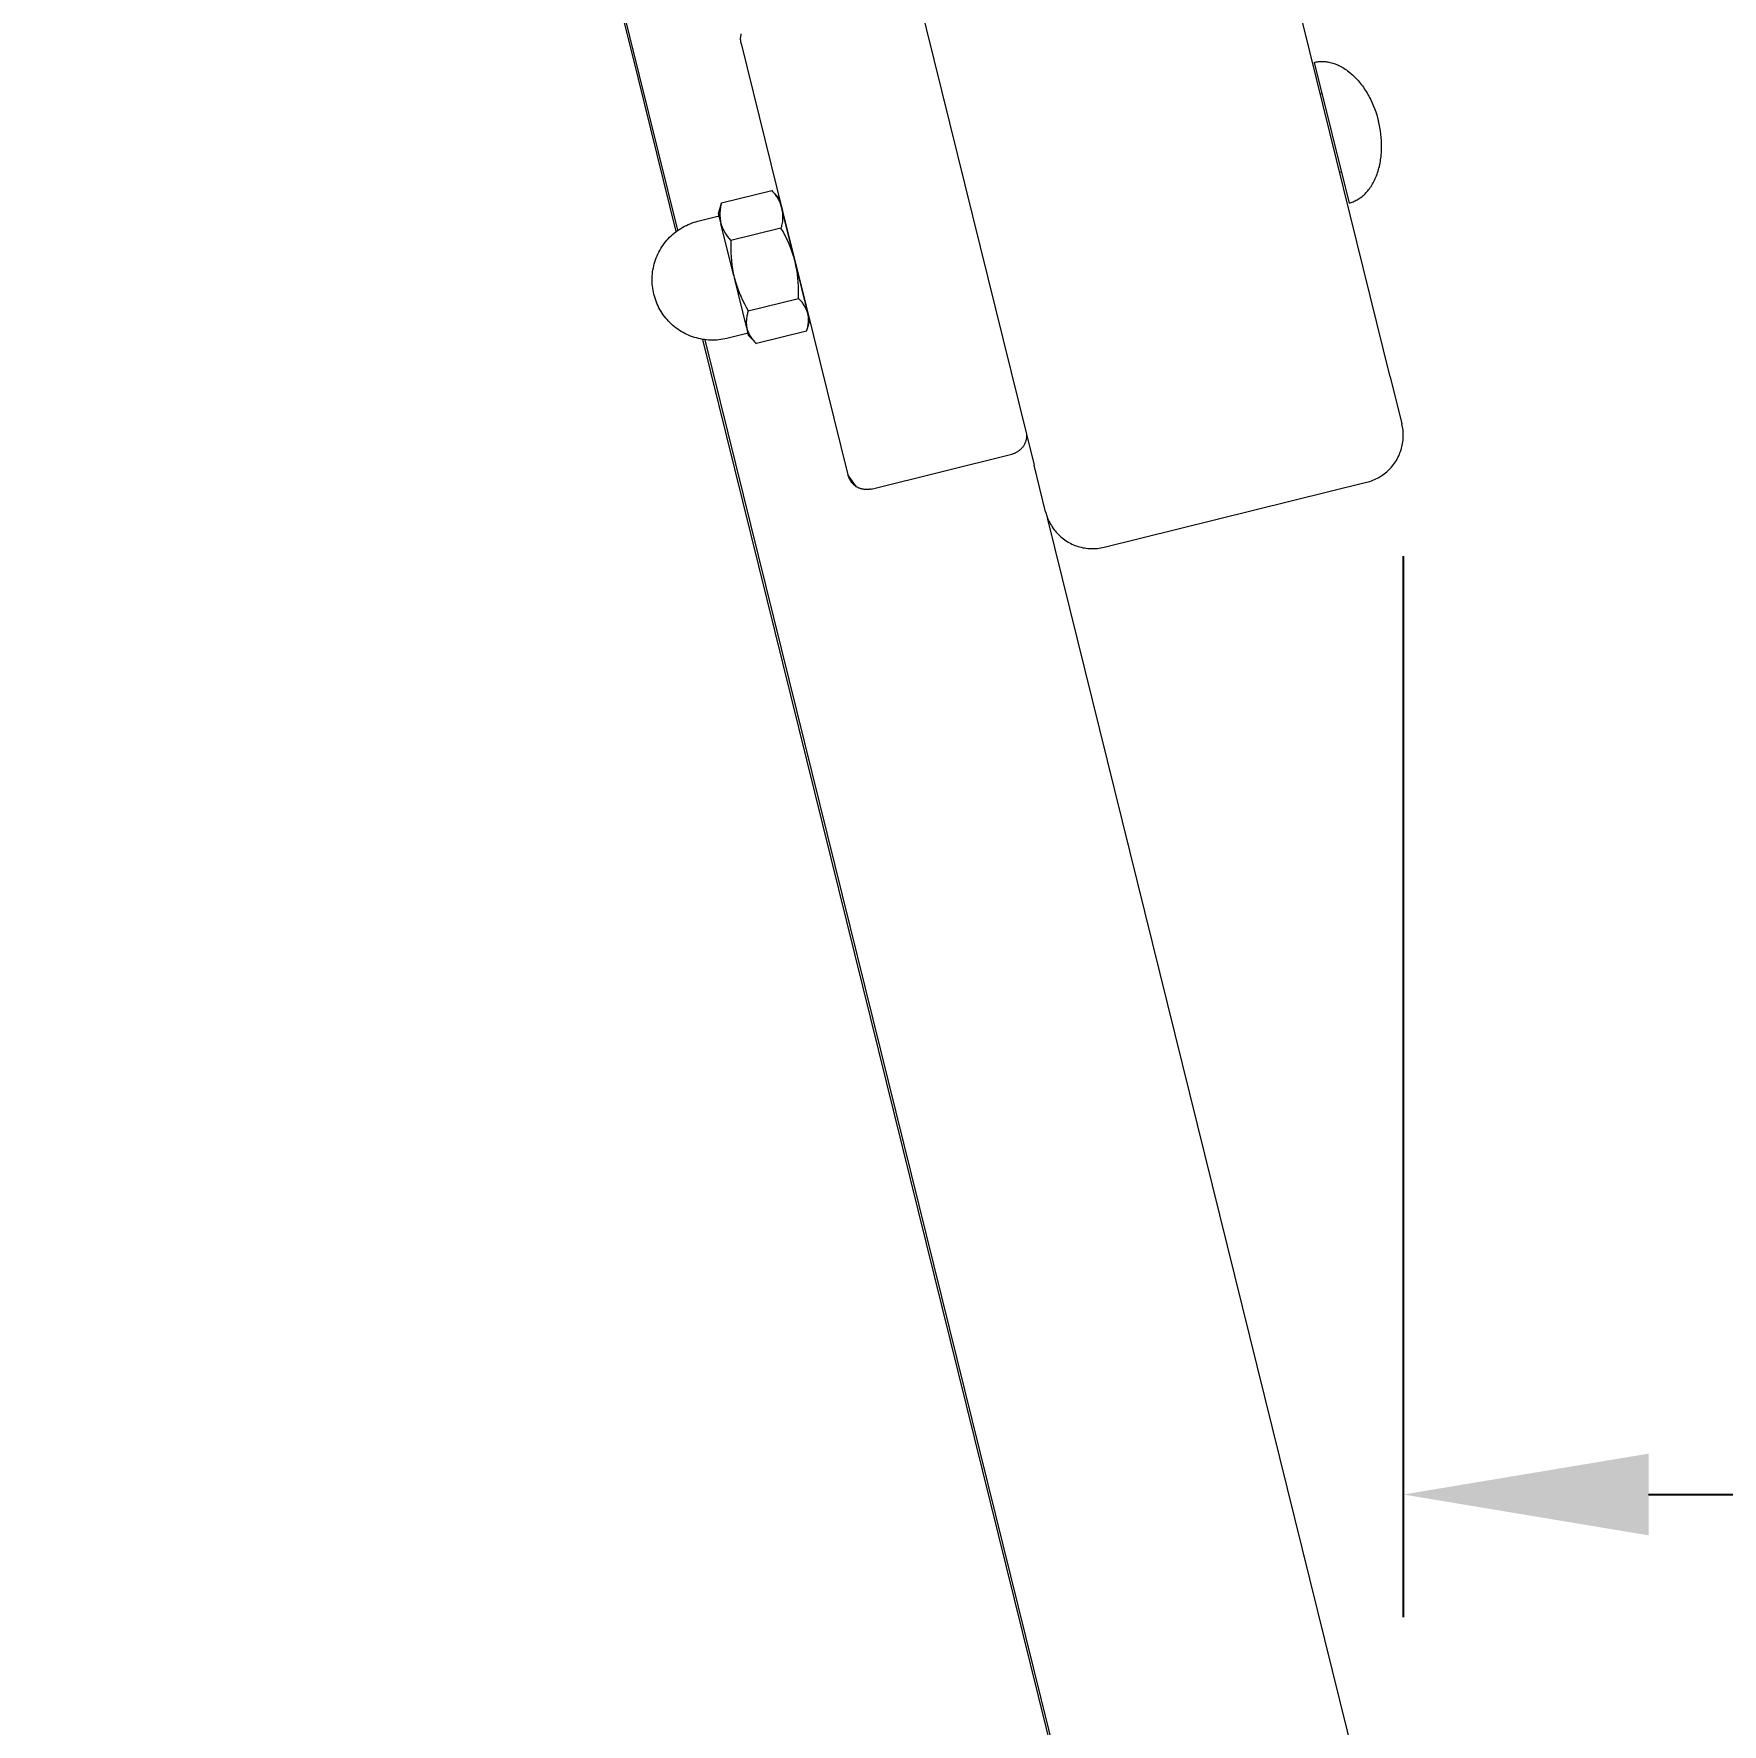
# Model space of a CAD drawing. Header units: inches. Extents: x -10 to 169, y -3 to 129.
# Drawn here: x 131.64 to 138.52, y 116.84 to 123.73 of the extents above; entities that cross this region are included whole.
import ezdxf

# ---------------------------------------------------------------- set-up
doc = ezdxf.new("R2010")
doc.units = ezdxf.units.IN
doc.layers.add('ZANO_R', color=7, linetype='Continuous', lineweight=0)
doc.layers.add('ZANO_W', color=1, linetype='Continuous', lineweight=0)
doc.styles.get("Standard").update_dxf_attribs({"font": 'arial.ttf'})
doc.dimstyles.new('amerykanie', dxfattribs={"dimtxt": 50, "dimasz": 50, "dimexe": 0.5, "dimexo": 0.5, "dimgap": 1, "dimtad": 1, "dimdec": 0, "dimzin": 0, "dimlunit": 5, "dimtxsty": 'Standard', "dimcen": 0.09, "dimclrd": 1, "dimclre": 1, "dimclrt": 1, "dimazin": 0, "dimtfac": 1, "dimtdec": 0, "dimtmove": 0, "dimatfit": 3, "dimfxl": 1, "dimtzin": 0, "dimarcsym": 1})

# ---------------------------------------------------------------- blocks, each defined once
blk = doc.blocks.new('*D356')
at = {"layer": 'ZANO_W', "color": 1, "lineweight": -2}
for p, q in [((132.4408, 129.4297), (128.9083, 129.4297)), ((129.4083, 98.5352), (129.4083, 128.4297)), ((131.3782, 97.5352), (128.9083, 97.5352))]:
    blk.add_line(p, q, dxfattribs=at)
at = {"layer": 'ZANO_W', "color": 1}
for points in [[(129.575, 128.4297), (129.2416, 128.4297), (129.4083, 129.4297)], [(129.2416, 98.5352), (129.575, 98.5352), (129.4083, 97.5352)]]:
    blk.add_solid(points, dxfattribs=at)
at = {"layer": 'ZANO_W', "color": 1, "insert": (128.0675, 113.4825), "char_height": 1.625, "attachment_point": 5, "rotation": 90}
blk.add_mtext('31 7/8', dxfattribs=at)
blk = doc.blocks.new('*D357')
at = {"layer": 'ZANO_W', "color": 1, "lineweight": -2}
for p, q in [((137.2207, 121.6007), (137.2207, 117.2768)), ((154.6675, 112.6426), (154.6675, 118.2768)), ((138.2207, 117.7768), (153.6675, 117.7768))]:
    blk.add_line(p, q, dxfattribs=at)
at = {"layer": 'ZANO_W', "color": 1}
for points in [[(138.2207, 117.9434), (138.2207, 117.6101), (137.2207, 117.7768)], [(153.6675, 117.6101), (153.6675, 117.9434), (154.6675, 117.7768)]]:
    blk.add_solid(points, dxfattribs=at)
at = {"layer": 'ZANO_W', "color": 1, "insert": (145.9441, 119.117), "char_height": 1.625, "attachment_point": 5}
blk.add_mtext('17 7/16', dxfattribs=at)

msp = doc.modelspace()

# ---------------------------------------------------------------- linework, layer by layer
at = {"layer": 'ZANO_R'}
for p, q in [((137.1678, 122.33166), (135.65488, 128.44649)), ((134.20261, 128.08717), (135.71552, 121.97234)), ((134.26378, 122.92924), (133.5231, 125.92289)), ((134.07543, 123.65697), (133.97573, 124.05992)), ((134.51931, 123.70886), (134.51935, 123.71154)), ((134.51937, 123.70617), (134.51931, 123.70886)), ((134.51935, 123.71154), (134.51947, 123.71422)), ((134.51952, 123.7035), (134.51937, 123.70617)), ((134.51947, 123.71422), (134.51969, 123.71689)), ((134.51976, 123.70082), (134.51952, 123.7035)), ((134.51969, 123.71689), (134.52, 123.71955)), ((134.52009, 123.69816), (134.51976, 123.70082)), ((134.52, 123.71955), (134.5204, 123.72221)), ((134.52051, 123.69551), (134.52009, 123.69816)), ((134.5204, 123.72221), (134.52089, 123.72484)), ((134.52102, 123.69288), (134.52051, 123.69551)), ((134.52089, 123.72484), (134.52147, 123.72746)), ((134.52162, 123.69027), (134.52102, 123.69288)), ((134.52147, 123.72746), (134.52213, 123.73006)), ((134.52162, 123.69027), (134.69182, 123.00235)), ((134.25674, 122.92414), (134.07543, 123.65697)), ((136.85766, 123.61355), (136.86192, 123.61453)), ((136.85766, 123.61355), (136.99952, 123.0403)), ((136.86192, 123.61453), (136.86625, 123.61538)), ((136.86625, 123.61538), (136.87065, 123.61608)), ((136.87065, 123.61608), (136.87511, 123.61664)), ((136.87511, 123.61664), (136.87965, 123.61706)), ((136.87965, 123.61706), (136.88424, 123.61732)), ((136.88424, 123.61732), (136.8889, 123.61743)), ((136.8889, 123.61743), (136.89361, 123.61737)), ((136.89361, 123.61737), (136.89838, 123.61716)), ((136.89838, 123.61716), (136.9032, 123.61678)), ((136.9032, 123.61678), (136.90806, 123.61622)), ((136.90806, 123.61622), (136.91297, 123.6155)), ((136.91297, 123.6155), (136.91792, 123.6146)), ((136.91792, 123.6146), (136.92291, 123.61353)), ((136.92291, 123.61353), (136.92793, 123.61227)), ((136.92793, 123.61227), (136.93298, 123.61084)), ((136.93298, 123.61084), (136.93804, 123.60922)), ((136.93804, 123.60922), (136.94313, 123.60741)), ((136.94313, 123.60741), (136.94824, 123.60543)), ((136.94824, 123.60543), (136.95335, 123.60325)), ((136.95335, 123.60325), (136.95846, 123.60089)), ((136.95846, 123.60089), (136.96358, 123.59835)), ((136.96358, 123.59835), (136.96869, 123.59562)), ((136.96869, 123.59562), (136.97378, 123.59271)), ((136.97378, 123.59271), (136.97887, 123.58961)), ((136.97887, 123.58961), (136.98393, 123.58634)), ((136.98393, 123.58634), (136.98896, 123.58289)), ((136.98896, 123.58289), (136.99396, 123.57926)), ((136.99396, 123.57926), (136.99893, 123.57545)), ((136.99893, 123.57545), (137.00385, 123.57148)), ((137.00385, 123.57148), (137.00873, 123.56734)), ((137.00873, 123.56734), (137.01355, 123.56304)), ((137.01355, 123.56304), (137.01832, 123.55858)), ((137.01832, 123.55858), (137.02302, 123.55397)), ((137.02302, 123.55397), (137.02766, 123.5492)), ((137.02766, 123.5492), (137.03223, 123.5443)), ((137.03223, 123.5443), (137.03672, 123.53926)), ((137.03672, 123.53926), (137.04114, 123.53408)), ((137.04114, 123.53408), (137.04547, 123.52878)), ((137.04547, 123.52878), (137.04971, 123.52335)), ((136.88224, 123.4858), (136.88887, 123.48744)), ((137.04971, 123.52335), (137.05387, 123.51781)), ((137.05387, 123.51781), (137.05793, 123.51217)), ((137.05793, 123.51217), (137.06189, 123.50642)), ((137.06189, 123.50642), (137.06575, 123.50058)), ((137.06575, 123.50058), (137.06951, 123.49465)), ((137.06951, 123.49465), (137.07316, 123.48864)), ((137.07316, 123.48864), (137.07671, 123.48255)), ((137.07671, 123.48255), (137.08015, 123.4764)), ((137.08015, 123.4764), (137.08348, 123.47019)), ((137.08348, 123.47019), (137.08669, 123.46392)), ((137.08669, 123.46392), (137.09278, 123.45126)), ((137.09278, 123.45126), (137.09841, 123.43846)), ((137.09841, 123.43846), (137.10358, 123.42558)), ((137.10358, 123.42558), (137.10828, 123.41267)), ((137.10828, 123.41267), (137.11253, 123.39978)), ((137.11253, 123.39978), (137.11632, 123.38694)), ((137.11632, 123.38694), (137.11968, 123.37421)), ((137.12265, 123.36139), (137.11968, 123.37421)), ((137.12528, 123.34827), (137.12265, 123.36139)), ((137.12753, 123.33488), (137.12528, 123.34827)), ((137.12939, 123.32127), (137.12753, 123.33488)), ((137.13083, 123.30747), (137.12939, 123.32127)), ((137.13182, 123.29352), (137.13083, 123.30747)), ((137.13234, 123.27948), (137.13182, 123.29352)), ((137.1319, 123.2513), (137.1322, 123.25834)), ((137.1322, 123.25834), (137.13237, 123.26539)), ((137.13242, 123.27243), (137.13234, 123.27948)), ((137.13237, 123.26539), (137.13242, 123.27243)), ((137.12165, 123.18298), (137.12327, 123.18953)), ((137.12327, 123.18953), (137.12476, 123.19617)), ((137.12476, 123.19617), (137.12612, 123.20288)), ((137.12612, 123.20288), (137.12734, 123.20966)), ((137.12734, 123.20966), (137.12844, 123.2165)), ((137.12844, 123.2165), (137.12939, 123.22338)), ((137.12939, 123.22338), (137.13022, 123.23031)), ((137.13022, 123.23031), (137.13091, 123.23728)), ((137.13091, 123.23728), (137.13147, 123.24428)), ((137.13147, 123.24428), (137.1319, 123.2513)), ((136.96831, 123.16641), (136.96167, 123.16477)), ((137.09253, 123.11289), (137.09558, 123.118)), ((137.09558, 123.118), (137.09853, 123.12326)), ((137.09853, 123.12326), (137.10137, 123.12866)), ((137.10137, 123.12866), (137.1041, 123.13421)), ((137.1041, 123.13421), (137.10672, 123.13989)), ((137.10672, 123.13989), (137.10922, 123.1457)), ((137.10922, 123.1457), (137.11161, 123.15163)), ((137.11161, 123.15163), (137.11387, 123.15769)), ((137.11387, 123.15769), (137.116, 123.16385)), ((137.116, 123.16385), (137.11801, 123.17013)), ((137.11801, 123.17013), (137.1199, 123.17651)), ((137.1199, 123.17651), (137.12165, 123.18298)), ((134.44186, 123.04084), (134.6459, 123.09134)), ((134.6459, 123.09134), (134.65099, 123.08622)), ((134.6459, 123.09134), (134.64971, 123.08732)), ((134.64971, 123.08732), (134.65338, 123.08318)), ((134.65099, 123.08621), (134.67754, 123.05863)), ((134.65338, 123.08318), (134.65691, 123.07892)), ((134.65691, 123.07892), (134.6603, 123.07454)), ((134.6603, 123.07454), (134.66354, 123.07005)), ((134.66354, 123.07005), (134.66662, 123.06545)), ((134.66662, 123.06545), (134.66955, 123.06076)), ((134.66955, 123.06076), (134.67232, 123.05597)), ((134.67232, 123.05597), (134.67493, 123.05108)), ((134.67493, 123.05108), (134.67738, 123.04612)), ((134.67738, 123.04612), (134.67966, 123.04107)), ((134.6865, 123.02242), (134.67754, 123.05862)), ((137.01219, 123.04412), (137.01641, 123.0457)), ((137.01641, 123.0457), (137.02061, 123.04745)), ((137.02061, 123.04745), (137.0248, 123.04936)), ((137.0248, 123.04936), (137.02897, 123.05144)), ((137.02897, 123.05144), (137.03311, 123.05369)), ((137.03311, 123.05369), (137.03723, 123.0561)), ((137.03723, 123.0561), (137.04131, 123.05869)), ((137.04131, 123.05869), (137.04536, 123.06144)), ((137.04536, 123.06144), (137.04936, 123.06437)), ((137.04936, 123.06437), (137.05332, 123.06748)), ((137.05332, 123.06748), (137.05723, 123.07075)), ((137.05723, 123.07075), (137.06109, 123.0742)), ((137.06109, 123.0742), (137.06488, 123.07783)), ((137.06488, 123.07783), (137.06861, 123.08162)), ((137.06861, 123.08162), (137.07227, 123.08559)), ((137.07227, 123.08559), (137.07586, 123.08973)), ((137.07586, 123.08973), (137.07936, 123.09404)), ((137.07936, 123.09404), (137.08279, 123.09851)), ((137.08279, 123.09851), (137.08613, 123.10314)), ((137.08613, 123.10314), (137.08937, 123.10794)), ((137.08937, 123.10794), (137.09253, 123.11289)), ((134.3455, 122.96632), (134.42691, 122.98646)), ((134.42691, 122.98646), (134.42706, 122.98651)), ((134.42706, 122.98651), (134.42722, 122.98655)), ((134.42722, 122.98655), (134.42737, 122.9866)), ((134.42737, 122.9866), (134.42753, 122.98666)), ((134.42753, 122.98666), (134.42768, 122.98673)), ((134.42768, 122.98673), (134.42783, 122.98679)), ((134.42783, 122.98679), (134.42797, 122.98687)), ((134.42797, 122.98687), (134.42812, 122.98695)), ((134.42812, 122.98695), (134.42826, 122.98703)), ((134.42826, 122.98703), (134.42839, 122.98712)), ((134.42839, 122.98712), (134.42853, 122.98721)), ((134.42853, 122.98721), (134.42866, 122.98731)), ((134.42866, 122.98731), (134.42879, 122.98741)), ((134.42879, 122.98741), (134.42891, 122.98752)), ((134.42891, 122.98752), (134.42903, 122.98763)), ((134.42903, 122.98763), (134.42915, 122.98774)), ((134.42913, 122.99715), (134.43974, 123.03394)), ((134.43809, 122.96095), (134.42913, 122.99715)), ((134.42915, 122.98774), (134.42926, 122.98786)), ((134.42926, 122.98786), (134.42937, 122.98798)), ((134.42937, 122.98798), (134.42947, 122.98811)), ((134.42947, 122.98811), (134.42957, 122.98824)), ((134.42957, 122.98824), (134.42966, 122.98837)), ((134.42966, 122.98837), (134.42975, 122.98851)), ((134.42975, 122.98851), (134.42984, 122.98865)), ((134.42984, 122.98865), (134.42992, 122.98879)), ((134.42992, 122.98879), (134.42999, 122.98893)), ((134.42999, 122.98893), (134.43006, 122.98908)), ((134.43006, 122.98908), (134.43013, 122.98923)), ((134.43013, 122.98923), (134.43019, 122.98938)), ((134.43019, 122.98938), (134.43024, 122.98954)), ((134.43024, 122.98954), (134.43029, 122.98969)), ((134.43029, 122.98969), (134.43033, 122.98985)), ((134.43033, 122.98985), (134.43037, 122.99001)), ((134.43037, 122.99001), (134.4304, 122.99017)), ((134.4304, 122.99017), (134.43043, 122.99033)), ((134.43043, 122.99033), (134.43045, 122.99049)), ((134.43046, 122.99147), (134.43044, 122.99163)), ((134.43045, 122.99049), (134.43047, 122.99066)), ((134.43047, 122.99131), (134.43046, 122.99147)), ((134.43048, 122.99114), (134.43047, 122.99131)), ((134.43047, 122.99066), (134.43048, 122.99082)), ((134.43048, 122.99098), (134.43048, 122.99114)), ((134.43048, 122.99082), (134.43048, 122.99098)), ((134.43498, 122.99725), (134.43495, 122.99172)), ((134.43495, 122.99172), (134.4351, 122.98619)), ((134.4352, 123.00278), (134.43498, 122.99725)), ((134.4351, 122.98619), (134.43544, 122.98066)), ((134.4356, 123.0083), (134.4352, 123.00278)), ((134.43544, 122.98066), (134.43596, 122.97516)), ((134.43619, 123.0138), (134.4356, 123.0083)), ((134.43696, 123.01928), (134.43619, 123.0138)), ((134.43792, 123.02473), (134.43696, 123.01928)), ((134.43905, 123.03014), (134.43792, 123.02473)), ((134.44037, 123.03552), (134.43905, 123.03014)), ((134.43974, 123.03394), (134.44186, 123.04084)), ((134.44186, 123.04084), (134.44037, 123.03552)), ((134.67966, 123.04107), (134.68177, 123.03596)), ((134.68177, 123.03596), (134.6837, 123.03077)), ((134.6837, 123.03077), (134.68546, 123.02552)), ((134.68546, 123.02552), (134.68705, 123.02022)), ((134.68705, 123.02022), (134.68812, 123.01479)), ((134.74036, 122.80478), (134.68757, 123.01811)), ((134.68812, 123.01479), (134.68901, 123.00932)), ((134.68901, 123.00932), (134.68971, 123.00383)), ((134.68971, 123.00383), (134.69023, 122.99832)), ((134.69023, 122.99832), (134.69057, 122.9928)), ((134.69069, 122.98173), (134.69047, 122.9762)), ((134.69057, 122.9928), (134.69072, 122.98726)), ((134.69072, 122.98726), (134.69069, 122.98173)), ((134.69182, 123.00235), (134.78638, 122.62017)), ((136.99952, 123.0403), (137.00375, 123.04142)), ((137.00375, 123.04142), (137.00797, 123.04269)), ((137.00797, 123.04269), (137.01219, 123.04412)), ((134.23602, 122.90669), (134.24224, 122.91234)), ((134.24224, 122.91234), (134.24865, 122.91778)), ((134.24865, 122.91778), (134.25524, 122.92299)), ((134.25524, 122.92299), (134.262, 122.92798)), ((134.262, 122.92798), (134.26893, 122.93273)), ((134.26893, 122.93273), (134.27602, 122.93724)), ((134.27602, 122.93724), (134.28325, 122.94151)), ((134.28325, 122.94151), (134.29063, 122.94553)), ((134.29063, 122.94553), (134.29814, 122.9493)), ((134.29814, 122.9493), (134.30578, 122.9528)), ((134.30578, 122.9528), (134.31353, 122.95604)), ((134.31353, 122.95604), (134.32139, 122.95902)), ((134.32139, 122.95902), (134.32934, 122.96173)), ((134.32934, 122.96173), (134.33738, 122.96416)), ((134.33738, 122.96416), (134.3455, 122.96632)), ((134.43596, 122.97516), (134.43667, 122.96967)), ((134.43667, 122.96967), (134.43755, 122.96421)), ((134.43755, 122.96421), (134.43862, 122.95878)), ((134.43863, 122.95874), (134.44022, 122.95344)), ((134.49202, 122.74301), (134.43915, 122.95664)), ((134.44022, 122.95344), (134.44198, 122.94819)), ((134.44198, 122.94819), (134.44392, 122.943)), ((134.44392, 122.943), (134.44603, 122.93789)), ((134.44603, 122.93789), (134.4483, 122.93284)), ((134.4483, 122.93284), (134.45075, 122.92788)), ((134.45075, 122.92788), (134.45336, 122.923)), ((134.45336, 122.923), (134.45613, 122.9182)), ((134.45613, 122.9182), (134.45906, 122.91351)), ((134.45906, 122.91351), (134.46215, 122.90891)), ((134.46215, 122.90891), (134.46539, 122.90442)), ((134.68382, 122.93811), (134.47978, 122.88762)), ((134.68531, 122.94344), (134.68382, 122.93811)), ((134.69213, 122.92368), (134.68382, 122.93811)), ((134.68663, 122.94882), (134.68531, 122.94344)), ((134.68776, 122.95424), (134.68663, 122.94882)), ((134.68871, 122.95969), (134.68776, 122.95424)), ((134.68948, 122.96517), (134.68871, 122.95969)), ((134.69007, 122.97068), (134.68948, 122.96517)), ((134.69047, 122.9762), (134.69007, 122.97068)), ((134.69999, 122.909), (134.69213, 122.92368)), ((134.70737, 122.89407), (134.69999, 122.909)), ((134.70516, 122.94702), (134.70549, 122.94711)), ((134.18203, 122.83235), (134.18574, 122.83989)), ((134.18574, 122.83989), (134.1897, 122.84729)), ((134.1897, 122.84729), (134.19392, 122.85456)), ((134.19392, 122.85456), (134.19838, 122.86168)), ((134.19838, 122.86168), (134.20308, 122.86864)), ((134.20308, 122.86864), (134.20802, 122.87544)), ((134.20802, 122.87544), (134.21319, 122.88207)), ((134.21319, 122.88207), (134.21858, 122.88851)), ((134.21858, 122.88851), (134.22419, 122.89477)), ((134.22419, 122.89477), (134.23, 122.90083)), ((134.23, 122.90083), (134.23602, 122.90669)), ((134.46539, 122.90442), (134.46877, 122.90004)), ((134.46877, 122.90004), (134.4723, 122.89578)), ((134.4723, 122.89578), (134.47597, 122.89164)), ((134.47597, 122.89164), (134.47978, 122.88762)), ((134.47915, 122.87098), (134.47906, 122.85432)), ((134.47906, 122.85432), (134.47948, 122.83768)), ((134.47978, 122.88762), (134.47915, 122.87098)), ((134.71428, 122.87892), (134.70737, 122.89407)), ((134.72071, 122.86355), (134.71428, 122.87892)), ((134.72665, 122.848), (134.72071, 122.86355)), ((134.73209, 122.83226), (134.72665, 122.848)), ((134.16198, 122.7684), (134.16352, 122.77666)), ((134.16352, 122.77666), (134.16534, 122.78487)), ((134.16534, 122.78487), (134.16744, 122.793)), ((134.16744, 122.793), (134.16982, 122.80106)), ((134.16982, 122.80106), (134.17247, 122.80904)), ((134.17247, 122.80904), (134.17539, 122.81691)), ((134.17539, 122.81691), (134.17857, 122.82469)), ((134.17857, 122.82469), (134.18203, 122.83235)), ((134.47948, 122.83768), (134.48044, 122.82105)), ((134.48044, 122.82105), (134.48192, 122.80446)), ((134.48192, 122.80446), (134.48392, 122.78793)), ((134.48392, 122.78793), (134.48645, 122.77147)), ((134.48645, 122.77147), (134.4895, 122.75509)), ((134.73703, 122.81635), (134.73209, 122.83226)), ((134.74147, 122.8003), (134.73703, 122.81635)), ((134.74503, 122.78403), (134.74147, 122.8003)), ((134.79295, 122.59228), (134.74251, 122.79608)), ((134.74808, 122.76766), (134.74503, 122.78403)), ((134.15855, 122.72658), (134.15867, 122.73498)), ((134.15873, 122.71818), (134.15855, 122.72658)), ((134.15867, 122.73498), (134.15907, 122.74338)), ((134.15919, 122.70979), (134.15873, 122.71818)), ((134.15907, 122.74338), (134.15975, 122.75175)), ((134.15993, 122.70142), (134.15919, 122.70979)), ((134.15975, 122.75175), (134.16073, 122.7601)), ((134.16096, 122.69309), (134.15993, 122.70142)), ((134.16073, 122.7601), (134.16198, 122.7684)), ((134.4895, 122.75509), (134.49306, 122.73882)), ((134.49306, 122.73882), (134.49749, 122.72277)), ((134.54475, 122.52994), (134.49402, 122.73494)), ((134.49749, 122.72277), (134.50244, 122.70687)), ((134.50244, 122.70687), (134.50788, 122.69113)), ((134.7506, 122.7512), (134.74808, 122.76766)), ((134.75261, 122.73466), (134.7506, 122.7512)), ((134.75409, 122.71807), (134.75261, 122.73466)), ((134.75504, 122.70145), (134.75409, 122.71807)), ((134.75547, 122.6848), (134.75504, 122.70145)), ((134.16228, 122.68479), (134.16096, 122.69309)), ((134.16388, 122.67654), (134.16228, 122.68479)), ((134.16576, 122.66835), (134.16388, 122.67654)), ((134.16791, 122.66023), (134.16576, 122.66835)), ((134.17035, 122.65219), (134.16791, 122.66023)), ((134.17305, 122.64423), (134.17035, 122.65219)), ((134.17603, 122.63638), (134.17305, 122.64423)), ((134.17927, 122.62863), (134.17603, 122.63638)), ((134.50788, 122.69113), (134.51382, 122.67557)), ((134.51382, 122.67557), (134.52024, 122.6602)), ((134.52024, 122.6602), (134.52715, 122.64505)), ((134.52715, 122.64505), (134.53454, 122.63012)), ((134.55071, 122.60101), (134.75475, 122.6515)), ((134.75475, 122.6515), (134.75537, 122.66814)), ((134.75793, 122.64858), (134.75475, 122.6515)), ((134.75537, 122.66814), (134.75547, 122.6848)), ((134.76101, 122.64556), (134.75793, 122.64858)), ((134.76399, 122.64244), (134.76101, 122.64556)), ((134.76686, 122.63922), (134.76399, 122.64244)), ((134.76963, 122.63591), (134.76686, 122.63922)), ((134.77229, 122.63251), (134.76963, 122.63591)), ((134.77483, 122.62902), (134.77229, 122.63251)), ((134.18278, 122.62099), (134.17927, 122.62863)), ((134.18654, 122.61348), (134.18278, 122.62099)), ((134.19056, 122.6061), (134.18654, 122.61348)), ((134.19483, 122.59886), (134.19056, 122.6061)), ((134.19934, 122.59177), (134.19483, 122.59886)), ((134.2041, 122.58485), (134.19934, 122.59177)), ((134.20908, 122.57808), (134.2041, 122.58485)), ((134.2143, 122.57149), (134.20908, 122.57808)), ((134.21973, 122.56509), (134.2143, 122.57149)), ((134.22538, 122.55887), (134.21973, 122.56509)), ((134.53454, 122.63012), (134.54239, 122.61544)), ((134.54239, 122.61544), (134.55071, 122.60101)), ((134.54261, 122.56316), (134.54241, 122.55885)), ((134.54295, 122.56747), (134.54261, 122.56316)), ((134.54343, 122.57176), (134.54295, 122.56747)), ((134.54405, 122.57603), (134.54343, 122.57176)), ((134.54482, 122.58027), (134.54405, 122.57603)), ((134.54572, 122.58449), (134.54482, 122.58027)), ((134.54676, 122.58868), (134.54572, 122.58449)), ((134.54794, 122.59283), (134.54676, 122.58868)), ((134.54926, 122.59694), (134.54794, 122.59283)), ((134.55071, 122.60101), (134.54926, 122.59694)), ((134.77725, 122.62545), (134.77483, 122.62902)), ((134.77956, 122.6218), (134.77725, 122.62545)), ((134.78174, 122.61808), (134.77956, 122.6218)), ((134.7838, 122.61429), (134.78174, 122.61808)), ((134.78574, 122.61043), (134.7838, 122.61429)), ((134.78492, 122.62608), (134.7846, 122.626)), ((134.78754, 122.60651), (134.78574, 122.61043)), ((134.78638, 122.62017), (134.95658, 121.93225)), ((134.78922, 122.60253), (134.78754, 122.60651)), ((134.79076, 122.5985), (134.78922, 122.60253)), ((134.79217, 122.59442), (134.79076, 122.5985)), ((134.79344, 122.5903), (134.79217, 122.59442)), ((134.79424, 122.58606), (134.79344, 122.5903)), ((134.79881, 122.56861), (134.79388, 122.58852)), ((134.79489, 122.58179), (134.79424, 122.58606)), ((134.79541, 122.57751), (134.79489, 122.58179)), ((134.79578, 122.57321), (134.79541, 122.57751)), ((134.79602, 122.5689), (134.79578, 122.57321)), ((134.79611, 122.56458), (134.79602, 122.5689)), ((134.79605, 122.56027), (134.79611, 122.56458)), ((134.80009, 122.56344), (134.79881, 122.56861)), ((134.8004, 122.56217), (134.80009, 122.56344)), ((134.23124, 122.55285), (134.22538, 122.55887)), ((134.23731, 122.54703), (134.23124, 122.55285)), ((134.24356, 122.54142), (134.23731, 122.54703)), ((134.25001, 122.53603), (134.24356, 122.54142)), ((134.25663, 122.53087), (134.25001, 122.53603)), ((134.26343, 122.52593), (134.25663, 122.53087)), ((134.2704, 122.52123), (134.26343, 122.52593)), ((134.27751, 122.51677), (134.2704, 122.52123)), ((134.28478, 122.51255), (134.27751, 122.51677)), ((134.29219, 122.50858), (134.28478, 122.51255)), ((134.29973, 122.50487), (134.29219, 122.50858)), ((134.30739, 122.50142), (134.29973, 122.50487)), ((134.31516, 122.49823), (134.30739, 122.50142)), ((134.32304, 122.49531), (134.31516, 122.49823)), ((134.33101, 122.49266), (134.32304, 122.49531)), ((134.54513, 122.50875), (134.46373, 122.4886)), ((134.54241, 122.55885), (134.54236, 122.55454)), ((134.54236, 122.55454), (134.54245, 122.55022)), ((134.54245, 122.55022), (134.54268, 122.54591)), ((134.54268, 122.54591), (134.54306, 122.54161)), ((134.54306, 122.54161), (134.54357, 122.53733)), ((134.54357, 122.53733), (134.54423, 122.53306)), ((134.54423, 122.53306), (134.54503, 122.52882)), ((134.54503, 122.52882), (134.5463, 122.5247)), ((134.54528, 122.50879), (134.54513, 122.50875)), ((134.54544, 122.50882), (134.54528, 122.50879)), ((134.5456, 122.50884), (134.54544, 122.50882)), ((134.55039, 122.50714), (134.54547, 122.52704)), ((134.54576, 122.50886), (134.5456, 122.50884)), ((134.54592, 122.50888), (134.54576, 122.50886)), ((134.54608, 122.50889), (134.54592, 122.50888)), ((134.54624, 122.50889), (134.54608, 122.50889)), ((134.5464, 122.50889), (134.54624, 122.50889)), ((134.5463, 122.5247), (134.54771, 122.52062)), ((134.54656, 122.50888), (134.5464, 122.50889)), ((134.54672, 122.50887), (134.54656, 122.50888)), ((134.54688, 122.50885), (134.54672, 122.50887)), ((134.54704, 122.50883), (134.54688, 122.50885)), ((134.5472, 122.5088), (134.54704, 122.50883)), ((134.54736, 122.50876), (134.5472, 122.5088)), ((134.54751, 122.50872), (134.54736, 122.50876)), ((134.54767, 122.50868), (134.54751, 122.50872)), ((134.54782, 122.50863), (134.54767, 122.50868)), ((134.54771, 122.52062), (134.54925, 122.51659)), ((134.54797, 122.50857), (134.54782, 122.50863)), ((134.54812, 122.50851), (134.54797, 122.50857)), ((134.54826, 122.50844), (134.54812, 122.50851)), ((134.54841, 122.50837), (134.54826, 122.50844)), ((134.54855, 122.5083), (134.54841, 122.50837)), ((134.54869, 122.50822), (134.54855, 122.5083)), ((134.54882, 122.50813), (134.54869, 122.50822)), ((134.54896, 122.50804), (134.54882, 122.50813)), ((134.54909, 122.50794), (134.54896, 122.50804)), ((134.54921, 122.50785), (134.54909, 122.50794)), ((134.54934, 122.50774), (134.54921, 122.50785)), ((134.54925, 122.51659), (134.55092, 122.51261)), ((134.54946, 122.50763), (134.54934, 122.50774)), ((134.54957, 122.50752), (134.54946, 122.50763)), ((134.54968, 122.50741), (134.54957, 122.50752)), ((134.54979, 122.50729), (134.54968, 122.50741)), ((134.54989, 122.50717), (134.54979, 122.50729)), ((134.54999, 122.50704), (134.54989, 122.50717)), ((134.55009, 122.50691), (134.54999, 122.50704)), ((134.55018, 122.50678), (134.55009, 122.50691)), ((134.55026, 122.50664), (134.55018, 122.50678)), ((134.55035, 122.5065), (134.55026, 122.50664)), ((134.55042, 122.50636), (134.55035, 122.5065)), ((134.55168, 122.50196), (134.55039, 122.50714)), ((134.55049, 122.50622), (134.55042, 122.50636)), ((134.55056, 122.50607), (134.55049, 122.50622)), ((134.55062, 122.50592), (134.55056, 122.50607)), ((134.55068, 122.50577), (134.55062, 122.50592)), ((134.55073, 122.50562), (134.55068, 122.50577)), ((134.55092, 122.51261), (134.55273, 122.50869)), ((134.55199, 122.50069), (134.55168, 122.50196)), ((134.55206, 122.5004), (134.55199, 122.50069)), ((134.55208, 122.50034), (134.55206, 122.5004)), ((134.55208, 122.50033), (134.55208, 122.50034)), ((134.57685, 122.47459), (134.55208, 122.50033)), ((134.55208, 122.50033), (134.55208, 122.50033)), ((134.55208, 122.50033), (134.55208, 122.50033)), ((134.55208, 122.50033), (134.55208, 122.50033)), ((134.55273, 122.50869), (134.55466, 122.50483)), ((134.55466, 122.50483), (134.55672, 122.50104)), ((134.55672, 122.50104), (134.55891, 122.49732)), ((134.55891, 122.49732), (134.56121, 122.49367)), ((134.78776, 122.51811), (134.58372, 122.46762)), ((134.78776, 122.51811), (134.78921, 122.52218)), ((134.78921, 122.52218), (134.79053, 122.52629)), ((134.79053, 122.52629), (134.79171, 122.53044)), ((134.80049, 122.56181), (134.79059, 122.52751)), ((134.79171, 122.53044), (134.79275, 122.53463)), ((134.79275, 122.53463), (134.79365, 122.53885)), ((134.79365, 122.53885), (134.79441, 122.54309)), ((134.79441, 122.54309), (134.79504, 122.54737)), ((134.79504, 122.54737), (134.79552, 122.55165)), ((134.79552, 122.55165), (134.79586, 122.55596)), ((134.79586, 122.55596), (134.79605, 122.56027)), ((134.80047, 122.56188), (134.8004, 122.56217)), ((134.80049, 122.56181), (134.80047, 122.56188)), ((134.80049, 122.56181), (134.80049, 122.56181)), ((134.80049, 122.56181), (134.80049, 122.56181)), ((134.80049, 122.56181), (134.80049, 122.56181)), ((134.80049, 122.56181), (134.80049, 122.56181)), ((134.33907, 122.49029), (134.33101, 122.49266)), ((134.34721, 122.48819), (134.33907, 122.49029)), ((134.35541, 122.48637), (134.34721, 122.48819)), ((134.36367, 122.48483), (134.35541, 122.48637)), ((134.37198, 122.48357), (134.36367, 122.48483)), ((138.30924, 106.54487), (134.36551, 122.48453)), ((134.38032, 122.4826), (134.37198, 122.48357)), ((138.2674, 106.74755), (134.37411, 122.4833)), ((134.3887, 122.48191), (134.38032, 122.4826)), ((134.39709, 122.48151), (134.3887, 122.48191)), ((134.40549, 122.4814), (134.39709, 122.48151)), ((134.41389, 122.48157), (134.40549, 122.4814)), ((134.42228, 122.48203), (134.41389, 122.48157)), ((134.43065, 122.48278), (134.42228, 122.48203)), ((134.43899, 122.48381), (134.43065, 122.48278)), ((134.44729, 122.48513), (134.43899, 122.48381)), ((134.45554, 122.48672), (134.44729, 122.48513)), ((134.46373, 122.4886), (134.45554, 122.48672)), ((134.56121, 122.49367), (134.56364, 122.4901)), ((134.56364, 122.4901), (134.56618, 122.48661)), ((134.56618, 122.48661), (134.56884, 122.48321)), ((134.56884, 122.48321), (134.5716, 122.4799)), ((134.5716, 122.4799), (134.57448, 122.47668)), ((134.57448, 122.47668), (134.57746, 122.47356)), ((134.57746, 122.47356), (134.58054, 122.47054)), ((134.58054, 122.47054), (134.58372, 122.46762)), ((137.1678, 122.33166), (137.21508, 122.14055)), ((135.68432, 122.08253), (135.68392, 122.07989)), ((135.68463, 122.08518), (135.68432, 122.08253)), ((135.68485, 122.08783), (135.68463, 122.08518)), ((135.68498, 122.09049), (135.68485, 122.08783)), ((135.68497, 122.09582), (135.68502, 122.09316)), ((135.68502, 122.09316), (135.68498, 122.09049)), ((137.21658, 122.13402), (137.21507, 122.14057)), ((137.21785, 122.12742), (137.21658, 122.13402)), ((137.21891, 122.12078), (137.21785, 122.12742)), ((137.21973, 122.11411), (137.21891, 122.12078)), ((137.22033, 122.10741), (137.21973, 122.11411)), ((137.2207, 122.1007), (137.22033, 122.10741)), ((137.22042, 122.08054), (137.22074, 122.08726)), ((137.22083, 122.09398), (137.2207, 122.1007)), ((137.22074, 122.08726), (137.22083, 122.09398)), ((135.05193, 121.87473), (135.62519, 122.01656)), ((135.62779, 122.01725), (135.62519, 122.01656)), ((135.63037, 122.01803), (135.62779, 122.01725)), ((135.63291, 122.0189), (135.63037, 122.01803)), ((135.63543, 122.01985), (135.63291, 122.0189)), ((135.63791, 122.02089), (135.63543, 122.01985)), ((135.64035, 122.02201), (135.63791, 122.02089)), ((135.64276, 122.02322), (135.64035, 122.02201)), ((135.64512, 122.0245), (135.64276, 122.02322)), ((135.64744, 122.02587), (135.64512, 122.0245)), ((135.6497, 122.02731), (135.64744, 122.02587)), ((135.65192, 122.02883), (135.6497, 122.02731)), ((135.65409, 122.03043), (135.65192, 122.02883)), ((135.6562, 122.0321), (135.65409, 122.03043)), ((135.65825, 122.03384), (135.6562, 122.0321)), ((135.66024, 122.03565), (135.65825, 122.03384)), ((135.66216, 122.03753), (135.66024, 122.03565)), ((135.66402, 122.03947), (135.66216, 122.03753)), ((135.66582, 122.04147), (135.66402, 122.03947)), ((135.66754, 122.04353), (135.66582, 122.04147)), ((135.6692, 122.04565), (135.66754, 122.04353)), ((135.67078, 122.04783), (135.6692, 122.04565)), ((135.67228, 122.05006), (135.67078, 122.04783)), ((135.67371, 122.05234), (135.67228, 122.05006)), ((135.67506, 122.05466), (135.67371, 122.05234)), ((135.67633, 122.05704), (135.67506, 122.05466)), ((135.67752, 122.05945), (135.67633, 122.05704)), ((135.67862, 122.0619), (135.67752, 122.05945)), ((135.67964, 122.06439), (135.67862, 122.0619)), ((135.68057, 122.06691), (135.67964, 122.06439)), ((135.68142, 122.06946), (135.68057, 122.06691)), ((135.68218, 122.07204), (135.68142, 122.06946)), ((135.68285, 122.07465), (135.68218, 122.07204)), ((135.68344, 122.07727), (135.68285, 122.07465)), ((135.68392, 122.07989), (135.68344, 122.07727)), ((137.20205, 122.00937), (137.20481, 122.0155)), ((137.20481, 122.0155), (137.20736, 122.02172)), ((137.20736, 122.02172), (137.2097, 122.02802)), ((137.2097, 122.02802), (137.21182, 122.0344)), ((137.21182, 122.0344), (137.21372, 122.04084)), ((137.21372, 122.04084), (137.2154, 122.04735)), ((137.2154, 122.04735), (137.21686, 122.05392)), ((137.21686, 122.05392), (137.21809, 122.06052)), ((137.21809, 122.06052), (137.21909, 122.06717)), ((137.21909, 122.06717), (137.21987, 122.07385)), ((137.21987, 122.07385), (137.22042, 122.08054)), ((135.76278, 121.78135), (135.71552, 121.97234)), ((137.14875, 121.94103), (137.15388, 121.94538)), ((137.15388, 121.94538), (137.15885, 121.9499)), ((137.15885, 121.9499), (137.16367, 121.95458)), ((137.16367, 121.95458), (137.16832, 121.95943)), ((137.16832, 121.95943), (137.17281, 121.96444)), ((137.17281, 121.96444), (137.17712, 121.9696)), ((137.17712, 121.9696), (137.18125, 121.9749)), ((137.18125, 121.9749), (137.1852, 121.98033)), ((137.1852, 121.98033), (137.18897, 121.9859)), ((137.18897, 121.9859), (137.19254, 121.9916)), ((137.19254, 121.9916), (137.19591, 121.99741)), ((137.19591, 121.99741), (137.19908, 122.00334)), ((137.19908, 122.00334), (137.20205, 122.00937)), ((134.99234, 121.88374), (134.95658, 121.93225)), ((134.95658, 121.93225), (134.95727, 121.92965)), ((134.95727, 121.92965), (134.95805, 121.92708)), ((134.95805, 121.92708), (134.95891, 121.92453)), ((134.95891, 121.92453), (134.95987, 121.92202)), ((134.95987, 121.92202), (134.9609, 121.91954)), ((134.9609, 121.91954), (134.96203, 121.9171)), ((134.96203, 121.9171), (134.96323, 121.91469)), ((134.96323, 121.91469), (134.96452, 121.91233)), ((134.96452, 121.91233), (134.96588, 121.91001)), ((134.96588, 121.91001), (134.96733, 121.90775)), ((134.96733, 121.90775), (134.96885, 121.90553)), ((134.96885, 121.90553), (134.97044, 121.90337)), ((134.97044, 121.90337), (134.97211, 121.90126)), ((134.97211, 121.90126), (134.97385, 121.89921)), ((134.97385, 121.89921), (134.97566, 121.89722)), ((134.97566, 121.89722), (134.97753, 121.89529)), ((134.97753, 121.89529), (134.97947, 121.89343)), ((134.97947, 121.89343), (134.98148, 121.89163)), ((134.98148, 121.89163), (134.98354, 121.88991)), ((134.98354, 121.88991), (134.98566, 121.88826)), ((134.98566, 121.88826), (134.98783, 121.88668)), ((134.98783, 121.88668), (134.99006, 121.88517)), ((134.99006, 121.88517), (134.99234, 121.88374)), ((134.99467, 121.88239), (134.99234, 121.88374)), ((134.99704, 121.88112), (134.99467, 121.88239)), ((134.99945, 121.87994), (134.99704, 121.88112)), ((135.0019, 121.87883), (134.99945, 121.87994)), ((135.00439, 121.87781), (135.0019, 121.87883)), ((135.00691, 121.87688), (135.00439, 121.87781)), ((135.00946, 121.87603), (135.00691, 121.87688)), ((135.01204, 121.87527), (135.00946, 121.87603)), ((135.01464, 121.8746), (135.01204, 121.87527)), ((135.01727, 121.87401), (135.01464, 121.8746)), ((135.05193, 121.87473), (135.04931, 121.87413)), ((136.00117, 121.63744), (137.07126, 121.9022)), ((137.07126, 121.9022), (137.07776, 121.90393)), ((137.07776, 121.90393), (137.08419, 121.90587)), ((137.08419, 121.90587), (137.09056, 121.90804)), ((137.09056, 121.90804), (137.09684, 121.91042)), ((137.09684, 121.91042), (137.10304, 121.91301)), ((137.10304, 121.91301), (137.10915, 121.91582)), ((137.10915, 121.91582), (137.11516, 121.91883)), ((137.11516, 121.91883), (137.12107, 121.92204)), ((137.12107, 121.92204), (137.12686, 121.92546)), ((137.12686, 121.92546), (137.13253, 121.92907)), ((137.13253, 121.92907), (137.13807, 121.93287)), ((137.13807, 121.93287), (137.14348, 121.93686)), ((137.14348, 121.93686), (137.14875, 121.94103)), ((135.01991, 121.87352), (135.01727, 121.87401)), ((135.02257, 121.87312), (135.01991, 121.87352)), ((135.02524, 121.87281), (135.02257, 121.87312)), ((135.02792, 121.87259), (135.02524, 121.87281)), ((135.0306, 121.87246), (135.02792, 121.87259)), ((135.03329, 121.87242), (135.0306, 121.87246)), ((135.03598, 121.87248), (135.03329, 121.87242)), ((135.03866, 121.87263), (135.03598, 121.87248)), ((135.04134, 121.87286), (135.03866, 121.87263)), ((135.04401, 121.87319), (135.04134, 121.87286)), ((135.04667, 121.87361), (135.04401, 121.87319)), ((135.04931, 121.87413), (135.04667, 121.87361)), ((135.76278, 121.78135), (135.7628, 121.78125)), ((135.7628, 121.78125), (135.76453, 121.77475)), ((135.76453, 121.77475), (135.76647, 121.76832)), ((135.76647, 121.76832), (135.76864, 121.76196)), ((135.76864, 121.76196), (135.77102, 121.75567)), ((137.89268, 113.17975), (135.77056, 121.75685)), ((135.77102, 121.75567), (135.77361, 121.74947)), ((135.77361, 121.74947), (135.77642, 121.74336)), ((135.77642, 121.74336), (135.77943, 121.73735)), ((135.77943, 121.73735), (135.78264, 121.73145)), ((135.78264, 121.73145), (135.78606, 121.72566)), ((135.78606, 121.72566), (135.78967, 121.71999)), ((135.78967, 121.71999), (135.79347, 121.71445)), ((135.79347, 121.71445), (135.79746, 121.70903)), ((135.79746, 121.70903), (135.80163, 121.70376)), ((135.80163, 121.70376), (135.80598, 121.69864)), ((135.80598, 121.69864), (135.8105, 121.69366)), ((135.8105, 121.69366), (135.81518, 121.68885)), ((135.81518, 121.68885), (135.82003, 121.68419)), ((135.82003, 121.68419), (135.82504, 121.67971)), ((135.82504, 121.67971), (135.8302, 121.67539)), ((135.8302, 121.67539), (135.8355, 121.67126)), ((135.8355, 121.67126), (135.84093, 121.66731)), ((135.84093, 121.66731), (135.84651, 121.66355)), ((135.84651, 121.66355), (135.8522, 121.65998)), ((135.8522, 121.65998), (135.85801, 121.6566)), ((135.85801, 121.6566), (135.86394, 121.65343)), ((135.86394, 121.65343), (135.86997, 121.65046)), ((135.86997, 121.65046), (135.8761, 121.6477)), ((135.8761, 121.6477), (135.88232, 121.64515)), ((135.88232, 121.64515), (135.88862, 121.64281)), ((135.88862, 121.64281), (135.895, 121.64069)), ((135.895, 121.64069), (135.90145, 121.63879)), ((135.90145, 121.63879), (135.90795, 121.63711)), ((135.90795, 121.63711), (135.91452, 121.63566)), ((135.91452, 121.63566), (135.92112, 121.63442)), ((135.92112, 121.63442), (135.92777, 121.63342)), ((135.92777, 121.63342), (135.93445, 121.63264)), ((135.93445, 121.63264), (135.94115, 121.63209)), ((135.94115, 121.63209), (135.94786, 121.63177)), ((135.94786, 121.63177), (135.95458, 121.63168)), ((135.95458, 121.63168), (135.9613, 121.63182)), ((135.9613, 121.63182), (135.96801, 121.63219)), ((135.96801, 121.63219), (135.97471, 121.63278)), ((135.97471, 121.63278), (135.98138, 121.63361)), ((135.98138, 121.63361), (135.98802, 121.63466)), ((135.98802, 121.63466), (135.99462, 121.63594)), ((135.99462, 121.63594), (136.00117, 121.63744))]:
    msp.add_line(p, q, dxfattribs=at)

# ---------------------------------------------------------------- dimensions: what is measured, and where the dimension line sits
at = {"layer": 'ZANO_W'}
dim = msp.add_linear_dim(base=(129.40828, 129.42972), p1=(131.87818, 97.53518), p2=(132.94081, 129.42972), angle=90, dimstyle='amerykanie', override={"dimtxt": 1.625, "dimasz": 1, "dimgap": 0.5, "dimdec": 4, "dimaunit": 1, "dimadec": 1, "dimtdec": 4, "dimtmove": 1, "dimfrac": 2}, dxfattribs=at)
dim.commit()
dim.dimension.update_dxf_attribs({"geometry": '*D356', "text_midpoint": (128.06752, 113.48245)})
dim = msp.add_linear_dim(base=(154.66747, 117.77675), p1=(137.2207, 122.1007), p2=(154.66747, 112.14261), dimstyle='amerykanie', override={"dimtxt": 1.625, "dimasz": 1, "dimgap": 0.5, "dimdec": 4, "dimaunit": 1, "dimadec": 1, "dimtdec": 4, "dimtmove": 1, "dimfrac": 2}, dxfattribs=at)
dim.commit()
dim.dimension.update_dxf_attribs({"geometry": '*D357', "text_midpoint": (145.94408, 119.11696)})

doc.saveas('drawing.dxf')
